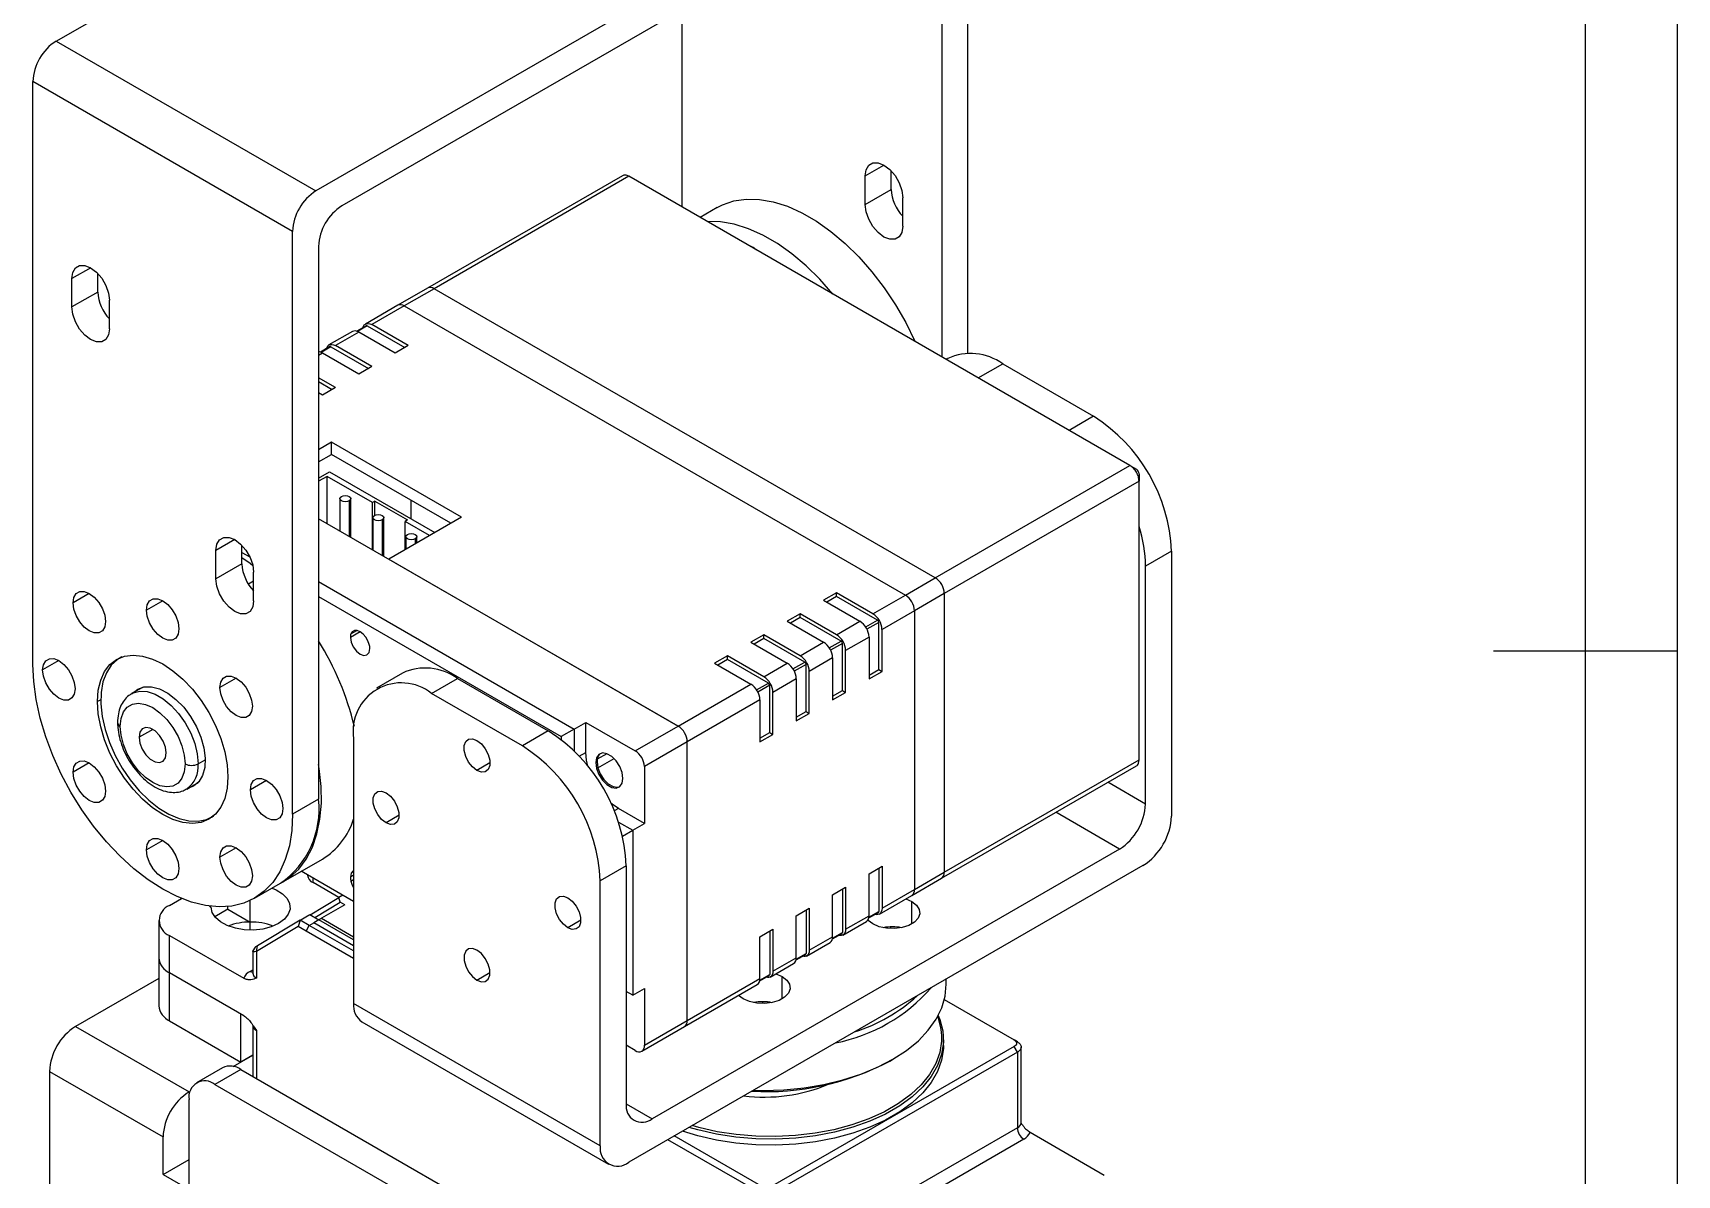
# Model space of a CAD drawing. Header units: inches. Extents: x -25 to 395, y -5 to 292.
# Drawn here: x 305.4 to 395, y 114.9 to 177.2 of the extents above; entities that cross this region are included whole.
import ezdxf

# ---------------------------------------------------------------- set-up
doc = ezdxf.new("R2010")
doc.units = ezdxf.units.IN
doc.header["$MEASUREMENT"] = 0
for name, color, linetype in [('1轮廓实线层', 7, 'Continuous'), ('2细线层', 4, 'Continuous'), ('图框层', 7, 'Continuous')]:
    doc.layers.add(name, color=color, linetype=linetype)

# ---------------------------------------------------------------- blocks, each defined once
blk = doc.blocks.new('ZwmFrameMain_A3^_^无分区图框^_^landscape')
at = {"layer": '1轮廓实线层'}
for p, q in [((390, 287), (390, 0)), ((395, 143.5), (385, 143.5))]:
    blk.add_line(p, q, dxfattribs=at)
at = {"layer": '2细线层'}
blk.add_line((395, 292), (395, -5), dxfattribs=at)

msp = doc.modelspace()

# ---------------------------------------------------------------- linework, layer by layer
at = {"color": 7, "linetype": 'Continuous', "lineweight": 25}
for p, q in [((306.722, 176.743), (340.946, 196.5)), ((355.09, 188.335), (320.866, 168.577)), ((356.363, 159.728), (356.363, 187.6)), ((353.676, 185.885), (322.28, 167.761)), ((354.949, 185.15), (354.949, 159.532)), ((340.804, 167.698), (340.804, 178.454)), ((306.722, 176.743), (320.866, 168.577)), ((319.593, 166.373), (305.449, 174.538)), ((305.449, 142.775), (305.449, 174.538)), ((337.556, 169.405), (326.95, 163.282)), ((337.906, 169.371), (327.3, 163.247)), ((365.201, 153.614), (337.906, 169.371)), ((350.777, 167.839), (350.777, 169.39)), ((352.191, 168.655), (352.191, 169.669)), ((350.777, 167.839), (352.191, 168.655)), ((342.718, 167.672), (341.784, 167.132)), ((352.827, 166.655), (352.827, 168.207)), ((319.593, 134.61), (319.593, 166.373)), ((321.008, 165.556), (321.008, 135.426)), ((308.984, 163.066), (308.984, 164.08)), ((307.57, 162.25), (307.57, 163.801)), ((308.984, 163.066), (307.57, 162.25)), ((326.95, 163.282), (325.323, 162.343)), ((327.3, 163.247), (325.673, 162.309)), ((354.594, 147.491), (327.3, 163.247)), ((309.621, 161.066), (309.621, 162.617)), ((325.323, 162.343), (323.556, 161.323)), ((325.673, 162.309), (323.906, 161.288)), ((325.673, 162.309), (352.968, 146.552)), ((323.608, 161.232), (323.085, 160.93)), ((323.658, 161.227), (325.709, 160.043)), ((325.885, 160.145), (323.906, 161.288)), ((322.848, 160.915), (321.576, 160.18)), ((323.198, 160.88), (321.926, 160.145)), ((325.178, 159.737), (323.198, 160.88)), ((321.628, 160.089), (321.105, 159.787)), ((323.198, 158.594), (321.219, 159.737)), ((321.678, 160.084), (323.729, 158.9)), ((323.906, 159.002), (321.926, 160.145)), ((325.885, 160.145), (325.178, 159.737)), ((355.271, 159.447), (355.183, 159.397)), ((323.906, 159.002), (323.198, 158.594)), ((358.271, 159.15), (363.221, 156.293)), ((321.926, 157.859), (321.008, 158.389)), ((321.008, 158.185), (321.749, 157.757)), ((321.926, 157.859), (321.219, 157.451)), ((321.219, 157.451), (321.008, 157.573)), ((321.716, 154.878), (321.008, 154.469)), ((321.008, 153.807), (321.716, 154.216)), ((328.787, 150.796), (321.716, 154.878)), ((321.716, 154.216), (321.716, 154.878)), ((328.213, 150.465), (321.716, 154.216)), ((321.008, 152.916), (321.609, 153.263)), ((321.609, 153.263), (327.335, 149.958)), ((354.594, 147.491), (365.201, 153.614)), ((365.201, 153.614), (365.554, 153.41)), ((365.696, 153.165), (365.696, 152.757)), ((321.468, 153.018), (321.008, 152.753)), ((323.938, 151.593), (321.468, 153.018)), ((321.468, 150.449), (321.468, 153.018)), ((365.696, 152.757), (355.089, 146.633)), ((365.696, 137.569), (365.696, 152.757)), ((322.165, 151.806), (322.165, 150.047)), ((322.765, 149.7), (322.765, 151.806)), ((324.079, 151.674), (323.938, 151.593)), ((323.938, 149.023), (323.938, 151.593)), ((324.079, 151.674), (325.857, 150.648)), ((324.079, 150.908), (324.079, 151.674)), ((326.027, 151.727), (326.027, 150.713)), ((340.593, 139.408), (321.008, 150.715)), ((323.961, 150.77), (323.961, 149.01)), ((324.562, 148.663), (324.561, 150.77)), ((328.787, 150.796), (324.827, 148.51)), ((325.857, 150.648), (325.716, 150.566)), ((327.052, 149.795), (325.716, 150.566)), ((325.716, 149.023), (325.716, 150.566)), ((325.757, 149.734), (325.757, 149.047)), ((326.357, 149.394), (326.357, 149.734)), ((315.421, 147.429), (315.421, 148.98)), ((316.836, 148.245), (316.836, 149.259)), ((316.836, 148.878), (317.265, 148.63)), ((367.463, 148.944), (366.049, 148.128)), ((367.463, 148.944), (367.463, 134.507)), ((316.836, 148.245), (315.421, 147.429)), ((317.472, 146.245), (317.472, 147.796)), ((324.827, 148.51), (340.593, 139.408)), ((366.049, 135.16), (366.049, 148.128)), ((321.008, 147.286), (334.936, 139.245)), ((352.968, 146.552), (354.594, 147.491)), ((321.008, 146.47), (334.229, 138.837)), ((349.22, 146.674), (348.513, 146.266)), ((348.513, 146.266), (350.493, 145.123)), ((349.22, 146.47), (348.69, 146.164)), ((351.2, 145.531), (349.22, 146.674)), ((349.22, 146.47), (349.22, 146.674)), ((351.447, 145.184), (349.22, 146.47)), ((351.2, 145.531), (352.968, 146.552)), ((355.089, 146.633), (353.463, 145.695)), ((355.089, 146.633), (355.089, 131.446)), ((347.24, 145.531), (346.533, 145.123)), ((346.533, 145.123), (348.513, 143.98)), ((347.24, 145.327), (346.71, 145.021)), ((349.22, 144.388), (347.24, 145.531)), ((347.24, 145.327), (347.24, 145.531)), ((349.467, 144.041), (347.24, 145.327)), ((349.22, 144.388), (350.493, 145.123)), ((353.463, 145.695), (351.695, 144.674)), ((353.463, 145.695), (353.463, 130.507)), ((345.26, 144.388), (344.553, 143.98)), ((345.26, 144.184), (344.73, 143.878)), ((347.24, 143.245), (345.26, 144.388)), ((345.26, 144.184), (345.26, 144.388)), ((347.488, 142.898), (345.26, 144.184)), ((350.988, 144.266), (349.715, 143.531)), ((350.988, 144.266), (350.988, 141.98)), ((351.518, 142.49), (351.518, 145.062)), ((351.695, 142.388), (351.695, 144.674)), ((344.553, 143.98), (346.533, 142.837)), ((347.24, 143.245), (348.513, 143.98)), ((349.538, 141.347), (349.538, 143.919)), ((349.715, 141.245), (349.715, 143.531)), ((310.272, 143.167), (310.18, 143.115)), ((343.28, 143.245), (342.573, 142.837)), ((342.573, 142.837), (344.553, 141.694)), ((343.28, 143.041), (342.75, 142.735)), ((345.26, 142.103), (343.28, 143.245)), ((343.28, 143.041), (343.28, 143.245)), ((345.508, 141.755), (343.28, 143.041)), ((345.26, 142.103), (346.533, 142.837)), ((347.558, 140.204), (347.558, 142.776)), ((349.008, 143.123), (347.735, 142.388)), ((347.735, 140.102), (347.735, 142.388)), ((349.008, 143.123), (349.008, 140.837)), ((350.988, 142.184), (351.518, 142.49)), ((350.988, 141.98), (351.695, 142.388)), ((351.518, 142.49), (351.695, 142.388)), ((311.455, 141.541), (310.827, 141.179)), ((325.573, 142.303), (324.158, 141.486)), ((327.158, 141.189), (328.572, 142.006)), ((328.572, 142.006), (333.522, 139.148)), ((340.593, 139.408), (344.553, 141.694)), ((345.578, 139.061), (345.578, 141.633)), ((347.028, 141.98), (345.755, 141.245)), ((347.028, 141.98), (347.028, 139.694)), ((332.108, 138.332), (327.158, 141.189)), ((345.048, 140.837), (341.088, 138.551)), ((345.048, 140.837), (345.048, 138.551)), ((345.755, 138.959), (345.755, 141.245)), ((349.008, 141.041), (349.538, 141.347)), ((349.008, 140.837), (349.715, 141.245)), ((349.538, 141.347), (349.715, 141.245)), ((347.028, 139.898), (347.558, 140.204)), ((347.028, 139.694), (347.735, 140.102)), ((347.558, 140.204), (347.735, 140.102)), ((333.522, 139.148), (332.108, 138.332)), ((334.936, 139.245), (334.229, 138.837)), ((334.229, 138.837), (334.229, 138.671)), ((334.936, 139.245), (335.573, 139.612)), ((334.936, 139.245), (334.936, 138.052)), ((335.573, 139.612), (338.26, 138.061)), ((335.573, 137.979), (335.573, 139.612)), ((338.26, 138.061), (340.593, 139.408)), ((345.048, 138.755), (345.578, 139.061)), ((345.048, 138.551), (345.755, 138.959)), ((345.578, 139.061), (345.755, 138.959)), ((322.916, 138.739), (322.916, 124.302)), ((336.717, 137.909), (336.185, 137.602)), ((341.088, 138.551), (338.755, 137.204)), ((341.088, 123.363), (341.088, 138.551)), ((336.174, 137.46), (336.103, 137.419)), ((336.219, 137.138), (337.102, 137.647)), ((338.755, 137.204), (338.755, 134.101)), ((354.944, 131.125), (365.551, 137.248)), ((355.089, 131.446), (365.696, 137.569)), ((313.827, 135.982), (314.455, 136.345)), ((321.008, 135.426), (319.593, 134.61)), ((315.18, 134.454), (315.271, 134.507)), ((338.755, 134.101), (337.341, 134.918)), ((337.339, 134.183), (338.118, 133.734)), ((337.562, 133.413), (338.118, 133.734)), ((338.118, 133.734), (338.755, 134.101)), ((338.118, 133.734), (338.118, 124.752)), ((364.635, 132.711), (339.179, 118.015)), ((319.094, 130.94), (321.215, 132.165)), ((337.765, 131.8), (336.351, 130.983)), ((337.765, 131.8), (337.765, 118.832)), ((365.908, 131.812), (337.906, 115.647)), ((350.988, 131.365), (351.695, 131.773)), ((351.518, 131.671), (351.518, 129.303)), ((351.695, 131.773), (351.695, 129.486)), ((317.522, 130.031), (318.936, 130.847)), ((322.916, 129.854), (320.064, 131.5)), ((322.916, 129.854), (320.064, 131.5)), ((320.413, 131.298), (320.413, 131.29)), ((322.119, 130.066), (320.706, 130.882)), ((336.351, 116.546), (336.351, 130.983)), ((350.988, 129.078), (350.988, 131.365)), ((353.318, 130.186), (354.944, 131.125)), ((353.463, 130.507), (355.089, 131.446)), ((312.892, 129.637), (313.552, 130.018)), ((317.283, 128.735), (317.283, 129.906)), ((320.556, 129.127), (322.12, 130.066)), ((322.333, 130.19), (322.12, 130.066)), ((322.191, 129.821), (322.12, 130.066)), ((349.008, 130.222), (349.715, 130.63)), ((349.008, 127.935), (349.008, 130.222)), ((349.538, 130.528), (349.538, 128.16)), ((349.715, 130.63), (349.715, 128.343)), ((351.55, 129.166), (353.318, 130.186)), ((351.695, 129.486), (353.463, 130.507)), ((352.99, 129.997), (353.321, 129.853)), ((315.073, 129.603), (315.162, 129.551)), ((316.074, 129.432), (315.357, 129.018)), ((316.074, 129.432), (316.074, 129.58)), ((316.074, 129.432), (317.283, 128.735)), ((320.001, 128.835), (320.531, 129.141)), ((320.531, 129.141), (321.025, 128.861)), ((320.802, 128.988), (322.191, 129.821)), ((322.438, 129.679), (321.165, 128.944)), ((322.438, 129.679), (322.191, 129.821)), ((347.028, 129.079), (347.735, 129.487)), ((347.028, 126.792), (347.028, 129.079)), ((347.558, 129.385), (347.558, 127.017)), ((347.735, 129.487), (347.735, 127.2)), ((349.715, 128.343), (350.988, 129.078)), ((350.975, 128.955), (351.497, 129.257)), ((312.307, 128.821), (312.307, 126.779)), ((319.899, 128.486), (317.63, 127.124)), ((320.001, 128.835), (317.68, 127.441)), ((320.001, 128.835), (319.899, 128.486)), ((320.325, 128.245), (319.899, 128.486)), ((320.501, 128.552), (320.001, 128.835)), ((320.325, 128.245), (320.501, 128.552)), ((322.916, 126.75), (320.325, 128.245)), ((320.501, 128.552), (320.748, 128.695)), ((322.916, 127.158), (320.501, 128.552)), ((321.025, 128.861), (320.748, 128.695)), ((322.916, 127.444), (320.748, 128.695)), ((345.048, 127.936), (345.755, 128.344)), ((345.578, 128.242), (345.578, 125.874)), ((345.755, 128.344), (345.755, 126.058)), ((348.995, 127.812), (349.517, 128.114)), ((349.57, 128.023), (350.843, 128.758)), ((312.892, 125.963), (312.892, 128.004)), ((312.892, 128.004), (316.941, 125.667)), ((317.549, 127.362), (317.434, 127.169)), ((317.63, 127.124), (317.68, 127.441)), ((345.048, 125.649), (345.048, 127.936)), ((347.59, 126.88), (348.863, 127.615)), ((347.735, 127.2), (349.008, 127.935)), ((312.307, 126.779), (312.307, 124.166)), ((317.425, 127.146), (317.425, 125.963)), ((317.63, 127.124), (317.63, 125.677)), ((345.61, 125.737), (346.883, 126.472)), ((345.755, 126.058), (347.028, 126.792)), ((347.015, 126.669), (347.538, 126.971)), ((312.307, 125.665), (307.766, 123.044)), ((312.892, 123.35), (312.892, 125.963)), ((316.941, 123.626), (312.892, 125.963)), ((341.088, 123.363), (345.048, 125.649)), ((345.035, 125.526), (345.558, 125.828)), ((345.919, 125.915), (346.25, 125.771)), ((355.189, 125.321), (355.189, 125.625)), ((338.118, 124.752), (337.765, 124.956)), ((338.118, 124.752), (337.765, 124.956)), ((338.118, 124.752), (338.755, 125.119)), ((338.755, 125.119), (338.755, 122.016)), ((340.943, 123.043), (344.903, 125.329)), ((344.129, 124.546), (343.879, 124.738)), ((355.089, 124.505), (358.89, 122.31)), ((316.781, 121.105), (316.781, 123.718)), ((336.351, 116.546), (322.916, 124.302)), ((307.766, 123.044), (313.953, 119.472)), ((312.892, 123.35), (316.781, 121.105)), ((317.425, 123.105), (317.425, 120.325)), ((323.371, 123.294), (336.806, 115.538)), ((338.61, 121.696), (340.943, 123.043)), ((338.755, 122.016), (341.088, 123.363)), ((338.26, 121.73), (337.765, 122.016)), ((358.89, 121.943), (345.737, 114.35)), ((355.042, 121.998), (355.042, 122.325)), ((359.066, 122.208), (358.89, 122.31)), ((359.066, 121.637), (358.89, 121.943)), ((359.271, 117.799), (359.271, 121.931)), ((316.366, 120.865), (317.425, 121.476)), ((317.425, 121.476), (316.781, 121.105)), ((359.066, 121.637), (345.914, 114.044)), ((352.12, 121.158), (352.262, 121.24)), ((359.066, 121.637), (359.066, 117.513)), ((306.352, 120.594), (306.352, 103.855)), ((306.352, 120.594), (312.539, 117.022)), ((315.781, 120.796), (314.367, 119.98)), ((316.781, 120.697), (315.367, 119.881)), ((316.781, 120.697), (340.116, 107.226)), ((313.953, 119.472), (314.015, 119.508)), ((315.367, 119.881), (338.702, 106.41)), ((313.953, 114.165), (313.953, 119.064)), ((312.539, 114.981), (312.539, 117.022)), ((344.924, 114.044), (340.027, 116.872)), ((345.101, 114.35), (340.38, 117.076)), ((359.756, 117.279), (363.804, 114.942)), ((312.539, 114.981), (313.953, 115.797)), ((312.539, 114.981), (313.953, 114.165))]:
    msp.add_line(p, q, dxfattribs=at)
at = {"color": 1, "linetype": 'Continuous', "lineweight": 25}
for p, q in [((350.777, 169.39), (351.802, 169.982)), ((344.743, 165.424), (344.762, 165.434)), ((308.596, 164.393), (307.57, 163.801)), ((323.658, 161.227), (323.122, 160.917)), ((321.219, 159.737), (321.008, 159.615)), ((321.678, 160.084), (321.142, 159.774)), ((356.941, 158.382), (358.271, 159.15)), ((363.221, 156.293), (361.89, 155.525)), ((322.677, 151.684), (322.678, 149.751)), ((324.473, 150.648), (324.474, 148.714)), ((316.447, 149.572), (315.421, 148.98)), ((326.269, 149.612), (326.269, 149.343)), ((317.472, 147.308), (317.19, 147.145)), ((308.521, 146.641), (307.637, 146.131)), ((312.521, 146.246), (311.637, 145.735)), ((350.806, 144.814), (351.447, 145.184)), ((323.269, 144.552), (322.739, 144.245)), ((322.769, 144.432), (323.092, 144.619)), ((351.518, 145.062), (350.876, 144.691)), ((348.826, 143.671), (349.467, 144.041)), ((349.538, 143.919), (348.896, 143.548)), ((306.864, 142.979), (305.98, 142.469)), ((346.846, 142.528), (347.488, 142.898)), ((347.558, 142.776), (346.916, 142.406)), ((316.521, 142.023), (315.637, 141.513)), ((344.866, 141.385), (345.508, 141.755)), ((345.578, 141.633), (344.937, 141.263)), ((309.145, 140.846), (308.968, 140.744)), ((311.973, 139.234), (311.231, 138.805)), ((335.21, 137.77), (335.573, 137.979)), ((308.521, 137.403), (307.637, 136.893)), ((314.448, 137.356), (314.837, 137.58)), ((330.34, 137.408), (329.633, 136.999)), ((318.178, 136.448), (317.294, 135.937)), ((366.049, 135.16), (363.991, 136.348)), ((325.39, 134.549), (324.683, 134.141)), ((337.341, 134.918), (337.113, 134.786)), ((364.635, 132.711), (361.162, 134.715)), ((312.521, 133.181), (311.637, 132.671)), ((316.521, 132.785), (315.637, 132.275)), ((320.706, 130.882), (320.706, 131.129)), ((322.916, 131.283), (322.739, 131.181)), ((322.769, 130.959), (322.916, 131.044)), ((353.321, 128.629), (353.321, 129.853)), ((350.982, 128.993), (351.518, 129.303)), ((317.283, 128.294), (317.283, 128.735)), ((322.916, 127.77), (321.025, 128.861)), ((321.165, 128.944), (322.916, 127.934)), ((335.29, 128.834), (334.583, 128.426)), ((349.002, 127.85), (349.538, 128.16)), ((352.184, 128.376), (352.184, 128.473)), ((347.022, 126.707), (347.558, 127.017)), ((317.276, 126.045), (317.425, 126.13)), ((329.633, 125.568), (330.34, 125.976)), ((345.042, 125.564), (345.578, 125.874)), ((346.25, 124.546), (346.25, 125.771)), ((345.211, 124.293), (345.211, 124.392)), ((317.63, 122.82), (317.63, 120.207)), ((337.765, 118.832), (339.179, 118.015)), ((359.066, 117.513), (353.657, 114.391)), ((359.42, 116.901), (354.364, 113.982))]:
    msp.add_line(p, q, dxfattribs=at)
at = {"color": 7, "linetype": 'Continuous', "lineweight": 25, "flags": 128}
for points in [[(350.777, 169.39), (350.827, 169.727), (350.973, 169.973), (351.199, 170.104), (351.485, 170.107), (351.802, 169.982), (352.119, 169.742), (352.405, 169.408), (352.632, 169.016), (352.777, 168.601), (352.827, 168.207)], [(342.718, 167.672), (343.013, 167.823), (343.633, 168.034), (344.305, 168.133), (345.02, 168.116), (345.769, 167.985), (346.542, 167.741), (347.33, 167.388), (348.123, 166.929), (348.911, 166.37), (349.684, 165.719), (350.432, 164.984), (351.146, 164.173), (351.817, 163.297), (352.436, 162.368), (352.996, 161.397), (353.49, 160.395), (353.502, 160.367)], [(352.827, 166.655), (352.777, 166.318), (352.632, 166.072), (352.405, 165.941), (352.119, 165.938), (351.802, 166.063), (351.485, 166.304), (351.199, 166.637), (350.973, 167.03), (350.827, 167.444), (350.777, 167.839)], [(349.019, 162.955), (348.311, 163.759), (347.563, 164.494), (346.79, 165.145), (346.002, 165.704), (345.209, 166.163), (344.421, 166.517), (343.648, 166.761), (342.899, 166.892), (342.184, 166.908), (342.173, 166.907)], [(307.57, 163.801), (307.62, 164.138), (307.766, 164.384), (307.993, 164.515), (308.279, 164.518), (308.595, 164.393), (308.912, 164.152), (309.198, 163.819), (309.425, 163.426), (309.571, 163.012), (309.621, 162.617)], [(309.621, 161.066), (309.571, 160.729), (309.425, 160.483), (309.198, 160.352), (308.912, 160.349), (308.595, 160.474), (308.279, 160.715), (307.993, 161.048), (307.766, 161.441), (307.62, 161.855), (307.57, 162.25)], [(323.424, 161.125), (323.448, 161.199), (323.494, 161.272), (323.556, 161.323), (323.631, 161.351), (323.716, 161.354), (323.809, 161.333), (323.906, 161.288)], [(321.444, 159.982), (321.468, 160.056), (321.514, 160.129), (321.576, 160.18), (321.651, 160.208), (321.736, 160.211), (321.829, 160.19), (321.926, 160.145)], [(322.677, 151.684), (322.58, 151.646), (322.465, 151.633), (322.35, 151.646), (322.253, 151.684), (322.188, 151.74), (322.165, 151.806), (322.188, 151.873), (322.253, 151.929)], [(322.253, 151.929), (322.35, 151.966), (322.465, 151.979), (322.58, 151.966), (322.677, 151.929), (322.742, 151.873), (322.765, 151.806), (322.742, 151.74), (322.677, 151.684)], [(324.473, 150.648), (324.376, 150.61), (324.261, 150.597), (324.146, 150.61), (324.049, 150.648), (323.984, 150.704), (323.961, 150.77), (323.984, 150.836), (324.049, 150.893)], [(324.049, 150.893), (324.146, 150.93), (324.261, 150.943), (324.376, 150.93), (324.473, 150.893), (324.538, 150.836), (324.561, 150.77), (324.538, 150.704), (324.473, 150.648)], [(315.421, 148.98), (315.472, 149.317), (315.617, 149.563), (315.844, 149.694), (316.13, 149.697), (316.447, 149.572), (316.764, 149.331), (317.049, 148.998), (317.276, 148.605), (317.422, 148.191), (317.472, 147.796)], [(326.269, 149.612), (326.172, 149.574), (326.057, 149.561), (325.942, 149.574), (325.845, 149.611), (325.78, 149.668), (325.757, 149.734), (325.78, 149.8), (325.845, 149.856)], [(325.845, 149.856), (325.942, 149.894), (326.057, 149.907), (326.172, 149.894), (326.269, 149.856), (326.334, 149.8), (326.357, 149.734), (326.334, 149.668), (326.269, 149.612)], [(316.836, 148.602), (317.281, 148.282), (317.427, 148.171)], [(317.472, 146.245), (317.422, 145.908), (317.276, 145.662), (317.049, 145.531), (316.764, 145.528), (316.447, 145.653), (316.13, 145.894), (315.844, 146.227), (315.617, 146.62), (315.472, 147.034), (315.421, 147.429)], [(307.637, 146.131), (307.68, 146.422), (307.806, 146.634), (308.002, 146.747), (308.248, 146.749), (308.521, 146.642), (308.794, 146.434), (309.041, 146.147), (309.236, 145.808), (309.362, 145.451), (309.405, 145.111)], [(309.405, 145.111), (309.362, 144.82), (309.236, 144.608), (309.041, 144.495), (308.794, 144.492), (308.521, 144.6), (308.248, 144.808), (308.002, 145.095), (307.806, 145.434), (307.68, 145.791), (307.637, 146.131)], [(311.637, 145.735), (311.68, 146.026), (311.806, 146.238), (312.002, 146.351), (312.248, 146.353), (312.521, 146.246), (312.794, 146.038), (313.041, 145.751), (313.236, 145.412), (313.362, 145.055), (313.405, 144.715)], [(313.405, 144.715), (313.362, 144.424), (313.236, 144.212), (313.041, 144.099), (312.794, 144.097), (312.521, 144.204), (312.248, 144.412), (312.002, 144.699), (311.806, 145.038), (311.68, 145.395), (311.637, 145.735)], [(322.739, 144.245), (322.779, 143.988), (322.894, 143.723), (323.066, 143.491), (323.269, 143.327), (323.472, 143.256), (323.644, 143.29), (323.759, 143.422), (323.799, 143.633)], [(323.769, 143.855), (323.692, 144.064), (323.575, 144.262), (323.43, 144.43), (323.269, 144.552), (323.108, 144.616), (322.963, 144.616), (322.846, 144.553), (322.769, 144.432)], [(319.593, 134.61), (319.549, 133.721), (319.416, 132.895), (319.197, 132.142), (318.893, 131.471), (318.509, 130.891), (318.05, 130.409), (317.522, 130.031), (316.931, 129.762), (316.284, 129.605), (315.59, 129.563), (314.857, 129.636), (314.095, 129.822), (313.313, 130.12), (312.521, 130.526), (311.729, 131.034), (310.947, 131.639), (310.185, 132.333), (309.453, 133.106), (308.758, 133.95), (308.112, 134.853), (307.52, 135.805), (306.992, 136.793), (306.533, 137.805), (306.149, 138.828), (305.846, 139.849), (305.626, 140.856), (305.493, 141.835), (305.449, 142.775)], [(305.98, 142.469), (306.024, 142.759), (306.149, 142.971), (306.345, 143.084), (306.591, 143.087), (306.864, 142.979), (307.137, 142.771), (307.384, 142.484), (307.579, 142.145), (307.705, 141.788), (307.748, 141.448)], [(307.748, 141.448), (307.705, 141.158), (307.579, 140.946), (307.384, 140.833), (307.137, 140.83), (306.864, 140.938), (306.591, 141.145), (306.345, 141.432), (306.149, 141.771), (306.024, 142.128), (305.98, 142.469)], [(308.968, 140.744), (309.012, 141.361), (309.142, 141.911), (309.355, 142.383), (309.646, 142.764), (310.009, 143.044), (310.433, 143.218), (310.908, 143.28), (311.423, 143.229), (311.965, 143.066), (312.521, 142.796), (313.077, 142.424), (313.619, 141.961), (314.134, 141.417), (314.61, 140.806), (315.034, 140.144), (315.396, 139.445), (315.687, 138.728), (315.9, 138.01), (316.031, 137.309), (316.074, 136.641)], [(310.301, 143.178), (310.057, 143.036), (309.718, 142.724), (309.453, 142.315), (309.267, 141.818), (309.165, 141.248), (309.149, 140.616), (309.221, 139.94), (309.377, 139.235), (309.615, 138.518), (309.929, 137.809), (310.31, 137.123), (310.75, 136.479), (311.237, 135.891), (311.759, 135.374)], [(310.905, 141.224), (311.158, 141.427), (311.509, 141.552), (311.911, 141.555), (312.346, 141.438), (312.797, 141.204), (313.242, 140.865)], [(315.637, 141.513), (315.68, 141.803), (315.806, 142.015), (316.002, 142.128), (316.248, 142.131), (316.521, 142.023), (316.794, 141.816), (317.041, 141.528), (317.236, 141.19), (317.362, 140.833), (317.405, 140.492)], [(317.405, 140.492), (317.362, 140.202), (317.236, 139.99), (317.041, 139.877), (316.794, 139.874), (316.521, 139.982), (316.248, 140.19), (316.002, 140.477), (315.806, 140.815), (315.68, 141.172), (315.637, 141.513)], [(316.074, 136.641), (316.031, 136.025), (315.9, 135.474), (315.687, 135.002), (315.396, 134.621), (315.034, 134.341), (314.61, 134.167), (314.134, 134.106), (313.619, 134.157), (313.077, 134.319), (312.521, 134.59), (311.965, 134.961), (311.423, 135.424), (310.908, 135.968), (310.433, 136.579), (310.009, 137.242), (309.646, 137.94), (309.355, 138.658), (309.142, 139.376), (309.012, 140.077), (308.968, 140.744)], [(310.205, 139.397), (310.25, 139.825), (310.38, 140.181), (310.591, 140.447), (310.871, 140.609), (311.206, 140.658), (311.58, 140.594), (311.973, 140.418), (312.366, 140.139), (312.74, 139.773), (313.075, 139.336), (313.355, 138.851), (313.566, 138.343), (313.697, 137.836), (313.741, 137.356)], [(313.242, 140.865), (313.663, 140.435), (314.04, 139.932), (314.359, 139.38), (314.603, 138.801), (314.764, 138.222), (314.834, 137.667), (314.81, 137.161), (314.692, 136.727), (314.487, 136.382), (314.203, 136.142), (313.905, 136.028)], [(313.741, 137.356), (313.697, 136.927), (313.566, 136.571), (313.355, 136.306), (313.075, 136.144), (312.74, 136.094), (312.366, 136.159), (311.973, 136.335), (311.58, 136.613), (311.206, 136.98), (310.871, 137.417), (310.591, 137.901), (310.38, 138.41), (310.25, 138.917), (310.205, 139.397)], [(312.716, 137.948), (312.671, 138.267), (312.542, 138.599), (312.344, 138.905), (312.102, 139.146), (311.844, 139.295), (311.602, 139.333), (311.404, 139.256), (311.275, 139.072), (311.231, 138.805)], [(311.231, 138.805), (311.275, 138.486), (311.404, 138.154), (311.602, 137.848), (311.844, 137.606), (312.102, 137.458), (312.344, 137.42), (312.542, 137.497), (312.671, 137.68), (312.716, 137.948)], [(329.633, 136.999), (329.391, 137.188), (329.179, 137.453), (329.021, 137.761), (328.937, 138.076), (328.937, 138.36), (329.021, 138.578), (329.179, 138.704), (329.391, 138.723), (329.633, 138.633)], [(329.633, 138.633), (329.875, 138.444), (330.088, 138.179), (330.245, 137.871), (330.329, 137.556), (330.329, 137.272), (330.245, 137.054), (330.088, 136.928), (329.875, 136.909), (329.633, 136.999)], [(335.678, 137.224), (335.607, 137.562), (335.573, 137.979)], [(337.588, 136.562), (337.543, 136.881), (337.414, 137.213), (337.217, 137.519), (336.974, 137.76), (336.717, 137.909), (336.474, 137.947), (336.277, 137.87), (336.148, 137.687), (336.103, 137.419)], [(307.637, 136.893), (307.68, 137.183), (307.806, 137.396), (308.002, 137.508), (308.248, 137.511), (308.521, 137.403), (308.794, 137.196), (309.041, 136.909), (309.236, 136.57), (309.362, 136.213), (309.405, 135.873)], [(319.042, 130.911), (319.446, 131.175), (319.93, 131.621), (320.34, 132.168), (320.672, 132.808), (320.921, 133.533), (321.085, 134.335), (321.16, 135.203), (321.147, 136.126), (321.044, 137.093), (321.008, 137.326)], [(336.103, 137.419), (336.148, 137.1), (336.277, 136.768), (336.474, 136.462), (336.717, 136.221), (336.974, 136.072), (337.217, 136.034), (337.414, 136.111), (337.543, 136.295), (337.588, 136.562)], [(336.174, 137.46), (336.219, 137.141), (336.348, 136.809), (336.545, 136.503), (336.787, 136.261), (337.045, 136.113), (337.288, 136.075), (337.405, 136.104)], [(309.405, 135.873), (309.362, 135.582), (309.236, 135.37), (309.041, 135.257), (308.794, 135.254), (308.521, 135.362), (308.248, 135.57), (308.002, 135.857), (307.806, 136.196), (307.68, 136.553), (307.637, 136.893)], [(317.294, 135.937), (317.337, 136.228), (317.463, 136.44), (317.658, 136.553), (317.905, 136.555), (318.178, 136.448), (318.451, 136.24), (318.697, 135.953), (318.893, 135.614), (319.019, 135.257), (319.062, 134.917)], [(311.759, 135.374), (312.305, 134.942), (312.859, 134.604), (313.409, 134.369), (313.942, 134.242), (314.443, 134.228), (314.901, 134.326), (315.295, 134.527)], [(319.062, 134.917), (319.019, 134.626), (318.893, 134.414), (318.697, 134.301), (318.451, 134.299), (318.178, 134.406), (317.905, 134.614), (317.658, 134.901), (317.463, 135.24), (317.337, 135.597), (317.294, 135.937)], [(324.683, 134.141), (324.441, 134.33), (324.229, 134.594), (324.071, 134.903), (323.987, 135.218), (323.987, 135.501), (324.071, 135.719), (324.229, 135.845), (324.441, 135.865), (324.683, 135.774)], [(324.683, 135.774), (324.925, 135.585), (325.138, 135.321), (325.296, 135.012), (325.38, 134.697), (325.38, 134.414), (325.296, 134.196), (325.138, 134.07), (324.925, 134.051), (324.683, 134.141)], [(337.341, 134.918), (336.996, 135.156), (336.922, 135.217)], [(311.637, 132.671), (311.68, 132.961), (311.806, 133.173), (312.002, 133.286), (312.248, 133.289), (312.521, 133.181), (312.794, 132.973), (313.041, 132.686), (313.236, 132.347), (313.362, 131.99), (313.405, 131.65)], [(313.405, 131.65), (313.362, 131.36), (313.236, 131.148), (313.041, 131.035), (312.794, 131.032), (312.521, 131.14), (312.248, 131.347), (312.002, 131.635), (311.806, 131.973), (311.68, 132.33), (311.637, 132.671)], [(315.637, 132.275), (315.68, 132.565), (315.806, 132.777), (316.002, 132.89), (316.248, 132.893), (316.521, 132.785), (316.794, 132.578), (317.041, 132.29), (317.236, 131.952), (317.362, 131.595), (317.405, 131.254)], [(317.405, 131.254), (317.362, 130.964), (317.236, 130.752), (317.041, 130.639), (316.794, 130.636), (316.521, 130.744), (316.248, 130.951), (316.002, 131.239), (315.806, 131.577), (315.68, 131.934), (315.637, 132.275)], [(322.916, 131.535), (322.894, 131.524), (322.779, 131.392), (322.739, 131.181)], [(322.769, 130.959), (322.846, 130.749), (322.916, 130.622)], [(318.472, 130.58), (318.693, 130.486), (319.041, 130.272), (319.293, 130.017), (319.433, 129.736), (319.456, 129.442), (319.358, 129.154), (319.146, 128.888), (318.832, 128.657), (318.433, 128.476), (317.971, 128.353), (317.472, 128.297), (316.964, 128.31), (316.476, 128.391), (316.034, 128.537), (315.664, 128.738), (315.386, 128.983), (315.215, 129.26), (315.162, 129.551), (315.162, 129.551)], [(334.583, 128.426), (334.341, 128.615), (334.128, 128.88), (333.97, 129.188), (333.886, 129.503), (333.886, 129.787), (333.97, 130.005), (334.128, 130.131), (334.341, 130.15), (334.583, 130.059)], [(334.583, 130.059), (334.825, 129.87), (335.037, 129.606), (335.195, 129.298), (335.279, 128.983), (335.279, 128.699), (335.195, 128.481), (335.037, 128.355), (334.825, 128.336), (334.583, 128.426)], [(353.321, 129.853), (353.577, 129.656), (353.726, 129.425), (353.757, 129.179), (353.666, 128.938), (353.461, 128.722), (353.159, 128.548), (352.785, 128.429), (352.367, 128.377), (351.942, 128.395), (351.542, 128.481), (351.2, 128.629)], [(351.695, 129.486), (351.685, 129.38), (351.657, 129.289), (351.611, 129.217), (351.55, 129.166), (351.475, 129.138), (351.389, 129.135), (351.313, 129.15)], [(349.715, 128.343), (349.705, 128.237), (349.677, 128.146), (349.631, 128.074), (349.57, 128.023), (349.495, 127.995), (349.409, 127.992), (349.333, 128.007)], [(351.2, 128.629), (350.944, 128.826), (350.929, 128.842)], [(329.633, 127.201), (329.391, 127.291), (329.179, 127.272), (329.021, 127.146), (328.937, 126.928), (328.937, 126.645), (329.021, 126.33), (329.179, 126.021), (329.391, 125.757), (329.633, 125.568)], [(329.633, 125.568), (329.875, 125.477), (330.088, 125.496), (330.245, 125.623), (330.329, 125.841), (330.329, 126.124), (330.245, 126.439), (330.088, 126.748), (329.875, 127.012), (329.633, 127.201)], [(347.735, 127.2), (347.725, 127.094), (347.697, 127.004), (347.652, 126.931), (347.59, 126.88), (347.515, 126.852), (347.429, 126.849), (347.353, 126.865)], [(346.25, 125.771), (346.506, 125.574), (346.655, 125.343), (346.686, 125.097), (346.595, 124.856), (346.39, 124.64), (346.088, 124.466), (345.714, 124.347), (345.296, 124.295), (344.871, 124.313), (344.471, 124.399), (344.129, 124.546)], [(345.755, 126.058), (345.746, 125.952), (345.717, 125.861), (345.672, 125.788), (345.61, 125.737), (345.535, 125.709), (345.45, 125.706), (345.373, 125.722)], [(344.677, 119.556), (345.228, 119.549), (346.348, 119.587), (347.452, 119.698), (348.529, 119.88), (349.563, 120.13), (350.543, 120.445), (351.455, 120.822), (352.288, 121.255), (353.032, 121.74), (353.677, 122.269), (354.216, 122.837), (354.641, 123.436), (354.947, 124.059), (355.131, 124.697), (355.189, 125.344)], [(354.759, 123.646), (354.848, 123.422), (355.006, 122.798), (355.038, 122.167), (354.943, 121.538), (354.722, 120.92), (354.378, 120.321), (353.916, 119.749), (353.342, 119.212), (352.664, 118.717), (351.891, 118.271), (351.033, 117.88), (350.103, 117.548), (349.112, 117.282), (348.075, 117.083), (347.004, 116.956), (345.915, 116.901), (344.823, 116.919), (343.741, 117.01), (342.685, 117.174), (341.669, 117.407), (341.193, 117.545)], [(354.72, 123.573), (354.75, 123.492), (354.89, 122.973)], [(355.042, 121.998), (355.038, 121.84), (354.943, 121.212), (354.722, 120.594), (354.378, 119.995), (353.916, 119.423), (353.342, 118.886), (352.664, 118.391), (351.891, 117.945), (351.033, 117.553), (350.103, 117.222), (349.112, 116.955), (348.075, 116.757), (347.004, 116.629), (345.915, 116.574), (344.823, 116.592), (343.741, 116.684), (342.685, 116.847), (341.669, 117.08), (340.832, 117.336)], [(354.939, 122.545), (354.938, 122.25), (354.844, 121.628), (354.625, 121.017), (354.285, 120.424), (353.828, 119.858), (353.26, 119.327), (352.589, 118.837), (351.824, 118.396), (350.976, 118.009), (350.056, 117.681), (349.075, 117.417), (348.049, 117.221), (346.99, 117.094), (345.912, 117.04), (344.831, 117.058), (343.761, 117.149), (342.717, 117.31), (341.711, 117.541), (341.359, 117.641)]]:
    msp.add_lwpolyline(points, dxfattribs=at)
at = {"color": 1, "linetype": 'Continuous', "lineweight": 25, "flags": 128}
for points in [[(310.819, 141.174), (310.907, 141.22), (311.266, 141.314), (311.671, 141.289), (312.105, 141.145), (312.548, 140.889), (312.982, 140.532), (313.387, 140.09), (313.746, 139.581), (314.043, 139.03), (314.265, 138.458), (314.402, 137.892), (314.448, 137.356)], [(354.89, 122.973), (354.906, 122.874), (354.939, 122.545)]]:
    msp.add_lwpolyline(points, dxfattribs=at)
at = {"color": 7, "linetype": 'Continuous', "lineweight": 25}
for centre, radius, start, end in [((308.212, 174.413), 2.766, 122.60548, 177.39452), ((322.357, 166.247), 2.766, 122.60548, 177.39452), ((354.457, 168.771), 2.269, 182.92453, 224.09617), ((323.771, 165.43), 2.766, 122.60548, 177.39452), ((344.244, 164.76), 0.851, 45.53025, 74.47513), ((311.25, 163.182), 2.269, 182.92453, 224.09617), ((327.095, 162.961), 0.352, 54.38242, 114.30712), ((325.468, 162.022), 0.352, 54.38242, 114.30712), ((323.629, 161.186), 0.0503, 54.38183, 114.31395), ((322.993, 160.594), 0.352, 54.38242, 114.30712), ((320.983, 159.363), 0.442, 57.80662, 86.81093), ((321.649, 160.043), 0.0503, 54.38183, 114.31395), ((356.517, 156.729), 2.99, 54.0761, 114.61344), ((358.288, 148.546), 9.184, 2.48735, 57.51265), ((365.388, 153.151), 0.307, 2.60519, 57.39481), ((358.643, 148.027), 7.407, 0.78264, 17.79134), ((319.101, 148.361), 2.269, 182.92453, 224.09617), ((354.014, 146.585), 1.076, 2.60548, 57.39452), ((352.388, 145.646), 1.076, 2.60548, 57.39452), ((349.913, 144.217), 1.076, 2.60548, 57.39452), ((350.62, 144.625), 1.076, 2.60548, 57.39452), ((351.365, 145.055), 0.154, 2.60548, 57.39452), ((323.276, 144.254), 0.537, 160.63596, 180.90226), ((348.64, 143.482), 1.076, 2.60548, 57.39452), ((307.164, 135.539), 16.258, 13.73162, 31.62335), ((322.913, 143.625), 0.887, 0.54658, 15.03747), ((347.933, 143.074), 1.076, 2.60548, 57.39452), ((349.385, 143.912), 0.154, 2.60548, 57.39452), ((326.818, 139.584), 2.99, 54.0761, 114.61344), ((345.953, 141.931), 1.076, 2.60548, 57.39452), ((346.66, 142.339), 1.076, 2.60548, 57.39452), ((347.405, 142.769), 0.154, 2.60548, 57.39452), ((325.514, 139.138), 2.629, 51.28179, 188.72896), ((343.973, 140.788), 1.076, 2.60548, 57.39452), ((344.68, 141.196), 1.076, 2.60548, 57.39452), ((345.425, 141.626), 0.154, 2.60548, 57.39452), ((328.589, 131.401), 9.184, 2.48735, 57.51265), ((340.014, 138.502), 1.076, 2.60548, 57.39452), ((327.175, 130.585), 9.184, 2.48713, 57.51287), ((336.684, 137.522), 0.514, 129.5005, 186.88895), ((337.68, 137.155), 1.076, 2.60548, 57.39452), ((314.094, 138.038), 0.769, 242.60967, 297.39033), ((316.122, 134.879), 4.917, 304.91595, 6.39623), ((319.146, 135.531), 3.952, 301.58416, 342.55885), ((362.979, 135.3), 3.074, 302.60548, 357.39452), ((364.086, 134.66), 3.381, 302.60548, 357.39452), ((320.894, 131.326), 0.482, 184.26119, 247.05895), ((323.626, 131.189), 0.887, 180.54658, 195.03747), ((354.756, 131.403), 0.336, 304.05635, 7.25583), ((354.746, 131.408), 0.345, 305.01333, 6.29885), ((353.13, 130.465), 0.336, 304.05635, 7.25583), ((353.12, 130.469), 0.345, 305.01333, 6.29885), ((313.202, 128.821), 0.873, 110.78342, 249.21658), ((350.645, 129.04), 0.345, 305.01333, 6.29885), ((351.468, 129.298), 0.0503, 305.69804, 5.62038), ((317.279, 125.406), 3.328, 89.934, 110.96744), ((317.344, 125.415), 3.32, 68.97938, 91.05103), ((349.488, 128.155), 0.0503, 305.69804, 5.62038), ((352.26, 125.936), 2.538, 78.65382, 101.34618), ((348.665, 127.897), 0.345, 305.01333, 6.29885), ((313.307, 126.879), 1.006, 185.6948, 245.62534), ((346.685, 126.754), 0.345, 305.01333, 6.29885), ((347.508, 127.012), 0.0503, 305.69804, 5.62038), ((317.58, 125.437), 0.68, 116.54956, 160.2006), ((344.705, 125.611), 0.345, 305.01333, 6.29885), ((345.528, 125.869), 0.0503, 305.69804, 5.62038), ((347.391, 131.226), 9.251, 281.06697, 318.92766), ((347.438, 131.472), 9.153, 287.60221, 312.39241), ((313.307, 124.266), 1.006, 185.6948, 245.62534), ((323.994, 124.183), 1.085, 173.70115, 234.98667), ((345.189, 121.856), 2.536, 78.22978, 101.35306), ((309.422, 120.454), 3.074, 122.60548, 177.39452), ((340.745, 123.326), 0.345, 305.01333, 6.29885), ((340.755, 123.321), 0.336, 304.05635, 7.25583), ((338.453, 121.967), 0.306, 230.79671, 9.21404), ((345.377, 133.952), 14.462, 266.91613, 297.79277), ((314.815, 119.204), 0.873, 50.79671, 189.21404), ((316.196, 119.879), 1.006, 54.38242, 114.30712), ((315.609, 116.883), 3.074, 122.60548, 177.39452), ((345.241, 128.481), 9.289, 263.297, 292.44327), ((338.627, 118.692), 0.873, 170.78596, 309.20329), ((359.834, 117.548), 0.768, 182.60548, 237.39452), ((337.299, 116.392), 0.961, 170.78596, 309.20329), ((359.116, 117.509), 0.68, 296.54956, 340.2006)]:
    msp.add_arc(centre, radius, start, end, dxfattribs=at)
at = {"color": 1, "linetype": 'Continuous', "lineweight": 25}
for centre, radius, start, end in [((310.309, 139.626), 0.251, 185.70983, 245.62403), ((312.96, 137.201), 1.496, 305.73713, 5.94882), ((317.446, 126.314), 0.318, 237.88916, 265.81752), ((317.775, 125.998), 0.352, 185.6948, 245.62534), ((317.768, 123.135), 0.345, 184.91183, 246.31297), ((358.921, 117.834), 0.352, 294.37466, 354.3052)]:
    msp.add_arc(centre, radius, start, end, dxfattribs=at)
at = {"color": 7, "linetype": 'Continuous', "lineweight": 25}
for points, knots in [([(337.906, 169.371), (337.841, 169.401), (337.71, 169.461), (337.607, 169.424), (337.556, 169.405)], [0, 0, 0, 0, 0.500051, 1, 1, 1, 1]), ([(310.825, 141.162), (310.776, 141.136), (310.614, 141.054), (310.404, 140.818), (310.208, 140.48), (310.083, 140.073), (310.067, 139.763), (310.059, 139.601)], [0, 0, 0, 0, 0.095575, 0.311956, 0.528585, 0.753506, 1, 1, 1, 1]), ([(310.059, 139.601), (310.061, 139.511), (310.069, 139.254), (310.145, 138.812), (310.309, 138.285), (310.543, 137.768), (310.839, 137.279), (311.186, 136.834), (311.575, 136.449), (311.996, 136.138), (312.438, 135.914), (312.872, 135.798), (313.276, 135.793), (313.599, 135.857), (313.765, 135.96), (313.828, 135.999)], [0, 0, 0, 0, 0.0457774, 0.1303612, 0.2146539, 0.2986481, 0.3825388, 0.4666255, 0.5511766, 0.6365618, 0.7230221, 0.809978, 0.8845806, 0.9563596, 1, 1, 1, 1]), ([(365.551, 137.248), (365.551, 137.248), (365.604, 137.259), (365.67, 137.364), (365.687, 137.501), (365.696, 137.569)], [0, 0, 0, 0, 0.000102, 0.500051, 1, 1, 1, 1]), ([(321.025, 128.861), (321.034, 128.867), (321.053, 128.878), (321.083, 128.896), (321.11, 128.911), (321.13, 128.923), (321.149, 128.934), (321.16, 128.941), (321.165, 128.944)], [0, 0, 0, 0, 0.2567228, 0.518493, 0.6495441, 0.7676602, 0.88133, 1, 1, 1, 1]), ([(317.63, 127.124), (317.569, 127.116), (317.453, 127.102), (317.411, 127.132), (317.433, 127.165), (317.438, 127.172)], [0, 0, 0, 0, 0.465267, 0.891063, 1, 1, 1, 1]), ([(317.68, 127.441), (317.64, 127.417), (317.566, 127.372), (317.556, 127.365), (317.551, 127.362)], [0, 0, 0, 0, 0.550951, 1, 1, 1, 1]), ([(317.63, 125.677), (317.533, 125.639), (317.38, 125.58), (317.142, 125.575), (317.005, 125.638), (316.941, 125.667)], [0, 0, 0, 0, 0.4807314, 0.7576211, 1, 1, 1, 1]), ([(317.422, 125.964), (317.42, 125.949), (317.417, 125.928), (317.423, 125.937), (317.424, 125.939)], [0, 0, 0, 0, 0.7435, 1, 1, 1, 1]), ([(316.941, 123.626), (316.996, 123.588), (317.115, 123.507), (317.359, 123.239), (317.518, 122.992), (317.63, 122.82)], [0, 0, 0, 0, 0.211237, 0.448235, 1, 1, 1, 1]), ([(358.89, 122.31), (358.927, 122.284), (359, 122.23), (359.032, 122.127), (359, 122.024), (358.927, 121.97), (358.89, 121.943)], [0, 0, 0, 0, 0.249998, 0.499998, 0.749998, 1, 1, 1, 1]), ([(359.274, 117.775), (359.274, 117.775), (359.273, 117.775), (359.274, 117.791), (359.274, 117.798)], [0, 0, 0, 0, 0.595318, 1, 1, 1, 1]), ([(359.279, 117.775), (359.309, 117.731), (359.394, 117.602), (359.555, 117.42), (359.692, 117.324), (359.756, 117.279)], [0, 0, 0, 0, 0.214615, 0.633406, 1, 1, 1, 1])]:
    msp.add_open_spline(points, degree=3, knots=knots, dxfattribs=at)
for points in [[(365.696, 152.757), (365.688, 152.836), (365.673, 152.994), (365.559, 153.249), (365.395, 153.476), (365.265, 153.568), (365.201, 153.614)], [(359.066, 122.208), (359.124, 122.167), (359.239, 122.083), (359.288, 121.923), (359.239, 121.762), (359.124, 121.679), (359.066, 121.637)]]:
    msp.add_open_spline(points, degree=3, dxfattribs=at)

# ---------------------------------------------------------------- block references
at = {"layer": '图框层'}
msp.add_blockref('ZwmFrameMain_A3^_^无分区图框^_^landscape', (0, 0), dxfattribs=at)

doc.saveas('drawing.dxf')
